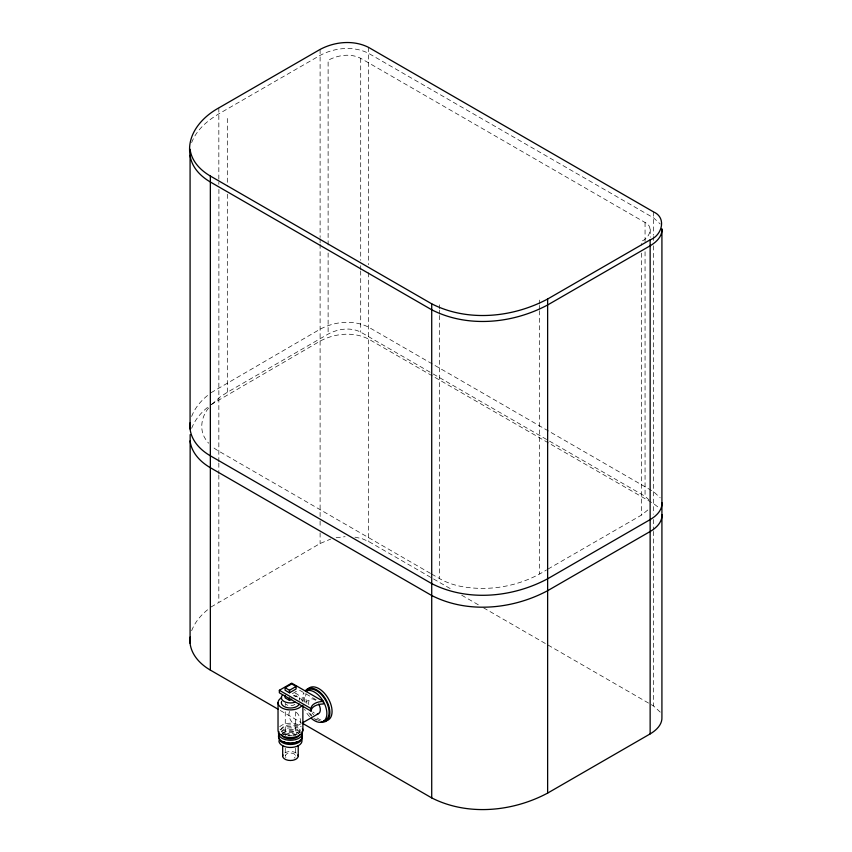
<?xml version="1.0" encoding="UTF-8"?>
<svg xmlns="http://www.w3.org/2000/svg" width="852" height="852" viewBox="0 0 852 852"><rect width="100%" height="100%" fill="white"/><g stroke="black" fill="none" stroke-linecap="round" stroke-linejoin="round"><path stroke-width="0.64" stroke-dasharray="4.26 3.19" d="M328.116 245.035L328.116 60.279C337.882 55.018 350.534 53.101 360.705 58.309L645.06 222.478C654.251 226.611 649.299 238.422 641.663 241.169L641.663 245.152M191.647 142.614C196.471 129.834 207.387 120.643 218.836 113.849L320.107 55.38C334.74 47.563 353.569 45.688 368.639 53.367L653.622 217.899L660.225 223.991M191.647 416.436C195.065 407.469 201.541 400.003 209.134 394.274M191.647 428.332C195.065 419.376 201.541 411.91 209.134 406.18M191.647 630.725C195.065 621.758 201.541 614.303 209.134 608.573M208.623 408.002C201.573 416.394 199.134 429.078 205.236 438.673A57.627 33.271 0 0 0 208.676 443.221M211.807 404.349L220.189 396.904L227.314 392.293L328.116 334.101C337.882 328.84 350.534 326.912 360.705 332.131L432.081 373.336M647.776 510.028L641.663 514.991L547.655 569.264M211.051 392.708L320.107 329.202C334.74 321.385 353.569 319.511 368.639 327.189L653.622 491.721L660.225 497.813M211.051 404.615L320.107 341.109C334.74 333.292 353.569 331.417 368.639 339.096L653.622 503.628L658.543 507.483M211.051 606.997L320.107 543.501L330.736 539.071M304.931 702.346L310.426 699.173M431.613 574.024L439.653 578.668A56.402 32.568 0 0 0 460.932 586.4C490.166 591.884 521.403 585.931 546.505 569.935M298.796 724.999L300.99 723.731M336.125 537.729L345.092 536.685M354.933 537.154L361.919 538.624L368.639 541.478L452.529 589.914M433.231 374.007L548.358 440.473M549.508 441.134L645.06 496.301L649.203 500.06M430.462 573.364L218.911 451.219A57.627 33.271 0 0 1 213.16 447.364M461.72 595.218L478.952 605.176M483.553 607.827L653.622 706.01L660.225 712.102M299.627 690.258L317.753 700.717M280.319 710.493L300.958 722.411M653.622 211.946L653.622 235.173M653.622 236.505L653.622 240.498M653.622 245.813L653.622 514.203M653.622 519.496L653.622 530.082M653.622 531.403L653.622 706.01M650.246 229.284L650.246 237.25M645.06 222.478L645.06 243.747M645.06 251.723L645.06 496.301M641.663 253.129L641.663 514.991M539.625 300.085L539.625 304.068M539.625 305.399L539.625 309.382M539.625 310.714L539.625 573.897M439.653 304.846L439.653 308.839M439.653 310.171L439.653 314.154M439.653 315.485L439.653 578.668M368.639 47.414L368.639 264.716M368.639 272.683L368.639 541.478M360.705 58.309L360.705 260.35M360.705 265.664L360.705 269.658M360.705 270.979L360.705 332.131M328.116 253.012L328.116 334.101M320.107 49.427L320.107 237.484M320.107 238.816L320.107 242.799M320.107 244.13L320.107 519.688M320.107 521.009L320.107 527.622M320.107 532.915L320.107 543.501M299.957 730.366L299.957 733.348M299.574 697.66L299.574 700.195M295.633 711.825L295.633 735.212M295.633 748.205L295.633 756.001M285.271 702.73L285.271 705.328M285.271 711.825L285.271 735.212M285.271 748.205L285.271 756.001A5.187 2.993 0 0 1 292.438 753.243A5.187 2.993 0 0 1 294.121 758.12M227.314 118.471L227.314 186.268M227.314 194.235L227.314 392.293M218.836 107.895L218.836 184.298M218.911 189.368L218.836 461.741M218.836 463.073L218.836 473.648M218.836 474.969L218.836 601.959M320.98 720.078A18.637 10.767 60 0 1 315.283 716.394M313.653 714.796A18.637 10.767 60 0 1 312.12 712.996M306.976 703.486A18.637 10.767 60 0 1 305.943 693.496M316.486 720.206A18.637 10.767 60 0 1 313.919 718.385M311.459 716.063A18.637 10.767 60 0 1 307.849 711.292M303.908 701.441A18.637 10.767 60 0 1 304.015 693.624M319.713 720.707A17.498 10.107 60 0 1 314.356 717.789M311.779 715.392A17.498 10.107 60 0 1 310.341 713.71M304.697 701.665A17.498 10.107 60 0 1 304.792 694.327M309.585 716.66A17.498 10.107 60 0 1 304.569 709.162M302.279 701.59A17.498 10.107 60 0 1 303.876 692.91M314.409 713.081A8.275 4.782 60 0 1 312.897 711.952M308.818 704.753A8.275 4.782 60 0 1 316.103 700.802M296.326 712.219A8.275 4.782 60 0 1 300.192 723.359A8.275 4.782 60 0 1 292.172 722.4A8.275 4.782 60 0 1 289.701 711.431M279.69 726.777A12.429 7.178 0 0 1 301.214 726.777M293.663 695.807A12.429 7.178 0 0 1 302.449 700.876M284.951 734.637A7.774 4.484 0 0 1 295.942 734.637M284.951 752.827A7.774 4.484 0 0 1 297.178 753.764M295.016 693.102A9.127 5.272 0 0 1 299.265 699.023M285.963 757.503A5.187 2.993 0 0 1 285.441 756.778M294.941 704.231A5.187 2.993 0 0 1 285.963 704.231M285.697 735.127A9.51 5.495 0 0 1 282.214 727.619A9.51 5.495 0 0 1 295.207 725.616A9.51 5.495 0 0 1 298.69 733.114M297.178 734.254A9.51 5.495 0 0 1 287.987 735.67M281.267 731.921A9.51 5.495 0 0 1 290.447 727.853A9.51 5.495 0 0 1 299.638 731.921M280.074 729.887A11.981 6.922 0 0 1 300.831 729.887M281.98 731.431A11.981 6.922 0 0 1 300.831 732.858M282.214 733.572A9.51 5.495 0 0 1 298.69 733.572M282.214 735.063A9.51 5.495 0 0 1 297.178 733.923M282.278 733.093A11.566 6.678 0 0 1 298.626 733.093M285.558 734.733A11.566 6.678 0 0 1 295.335 734.733M287.987 735.478A9.51 5.495 0 0 1 295.207 736.032M296.091 691.536L291.703 694.071L296.091 696.606L296.091 691.536"/><path stroke-width="1.28" d="M661.919 502.691C662.462 510.273 656.168 516.11 650.14 519.613L547.634 578.796C512.67 597.465 467.716 601.938 431.719 583.609L210.348 455.799C200.433 450.058 191.476 440.857 190.081 429.014L190.081 155.192C186.524 134.499 201.903 117.161 218.836 107.895L320.107 49.427C334.74 41.61 353.569 39.746 368.639 47.414L653.622 211.946C666.988 217.782 661.908 235.482 650.14 239.849L547.634 299.02C512.67 317.69 467.716 322.162 431.719 303.834L210.348 176.034C200.433 170.283 191.476 161.081 190.081 149.238M190.081 429.014L190.156 422.752M278.018 709.173L210.348 670.098C200.433 664.347 191.476 655.156 190.081 643.303L190.156 434.658M190.081 643.303L190.156 637.04M661.919 514.597C662.462 522.18 656.168 528.016 650.14 531.52L547.634 590.702C512.67 609.372 467.716 613.845 431.719 595.516L210.348 467.705C200.433 461.954 191.476 452.763 190.081 440.91M318.573 713.582L302.098 723.092L431.719 797.909C467.716 816.227 512.67 811.754 547.634 793.095L650.14 733.913C656.168 730.409 662.462 724.573 661.919 716.979L661.919 228.868C662.462 236.451 656.168 242.287 650.14 245.791L547.634 304.973C512.67 323.643 467.716 328.116 431.719 309.787L210.348 181.987C200.433 176.236 191.476 167.035 190.081 155.192M279.36 690.269L291.703 683.144L323.419 701.452L323.419 703.986A12.269 7.082 0 0 0 311.076 711.111L279.36 692.804L279.36 690.269L311.076 708.576A12.269 7.082 0 0 1 323.419 701.452M285.111 687.724L291.703 683.922L296.091 686.456L296.091 689.002L289.499 692.804L285.111 690.269L285.111 687.724L289.499 690.269L296.091 686.456M285.111 695.338L285.111 697.873L289.499 700.408L291.703 699.141M650.14 239.849L650.14 733.913M547.634 299.02L547.634 793.095M431.719 303.834L431.719 797.909M311.076 708.576L311.076 711.111M302.875 705.371L302.875 730.366M298.221 745.606L298.221 756.001M289.499 690.269L289.499 692.804M289.499 697.873L289.499 700.408M282.683 745.606L282.683 756.001M278.029 702.73L278.029 730.366A12.429 7.178 0 0 0 292.076 737.481A12.429 7.178 0 0 0 302.449 728.513M210.348 176.034L210.348 670.098M307.583 689.502A18.637 10.767 60 0 1 327.945 698.012A18.637 10.767 60 0 1 326.284 720.707M305.378 690.77A18.637 10.767 60 0 1 326.923 701.42A18.637 10.767 60 0 1 321.002 721.985M306.07 691.643A17.498 10.107 60 0 1 325.198 699.641A17.498 10.107 60 0 1 323.632 720.941M305.879 691.153A17.498 10.107 60 0 1 326.497 709.822A17.498 10.107 60 0 1 311.108 718.161M318.701 704.103A8.275 4.782 60 0 1 317.338 713.923M301.214 706.319A12.429 7.178 0 0 1 282.885 708.427A12.429 7.178 0 0 1 281.661 697.66M297.955 754.84A7.774 4.484 0 0 1 290.447 760.495A7.774 4.484 0 0 1 282.939 754.84M299.265 704.103A9.127 5.272 0 0 1 288.093 707.82A9.127 5.272 0 0 1 281.639 701.366M295.016 702.229A9.127 5.272 0 0 1 283.993 701.388A9.127 5.272 0 0 1 282.544 695.03M299.638 734.765A9.51 5.495 0 0 1 290.447 738.833A9.51 5.495 0 0 1 281.267 734.765M302.023 731.548A11.981 6.922 0 0 1 290.447 740.26A11.981 6.922 0 0 1 278.881 731.548M302.023 734.53A11.981 6.922 0 0 1 290.447 743.242A11.981 6.922 0 0 1 278.881 734.53M297.178 741.687A9.51 5.495 0 0 1 283.727 741.687M302.013 737.811A11.566 6.678 0 0 1 290.447 744.488A11.566 6.678 0 0 1 278.892 737.811M301.619 739.057A11.566 6.678 0 0 1 291.959 747.406A11.566 6.678 0 0 1 278.892 740.782"/></g></svg>
